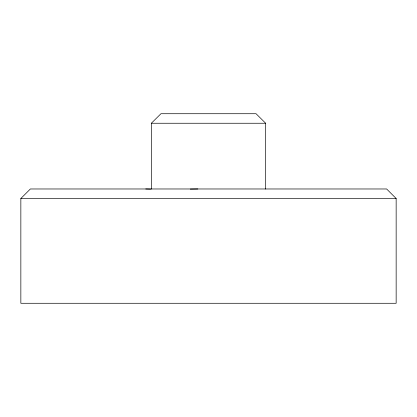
<?xml version="1.0" encoding="UTF-8"?>
<svg xmlns="http://www.w3.org/2000/svg" width="417" height="417" viewBox="0 0 417 417"><rect width="100%" height="100%" fill="white"/><g stroke="black" fill="none" stroke-linecap="round" stroke-linejoin="round"><path stroke-width="0.63" d="M20.85 198.497L30.373 188.974L386.627 188.974L396.15 198.497L396.15 303.279L20.85 303.279L20.85 198.497L396.15 198.497M151.35 189.042L151.35 123.25L160.957 113.721L256.043 113.721L265.65 123.25L265.65 189.042M190.303 189.109L197.851 188.974M151.35 123.25L265.65 123.25M145.747 188.974L150.688 189.115"/></g></svg>
